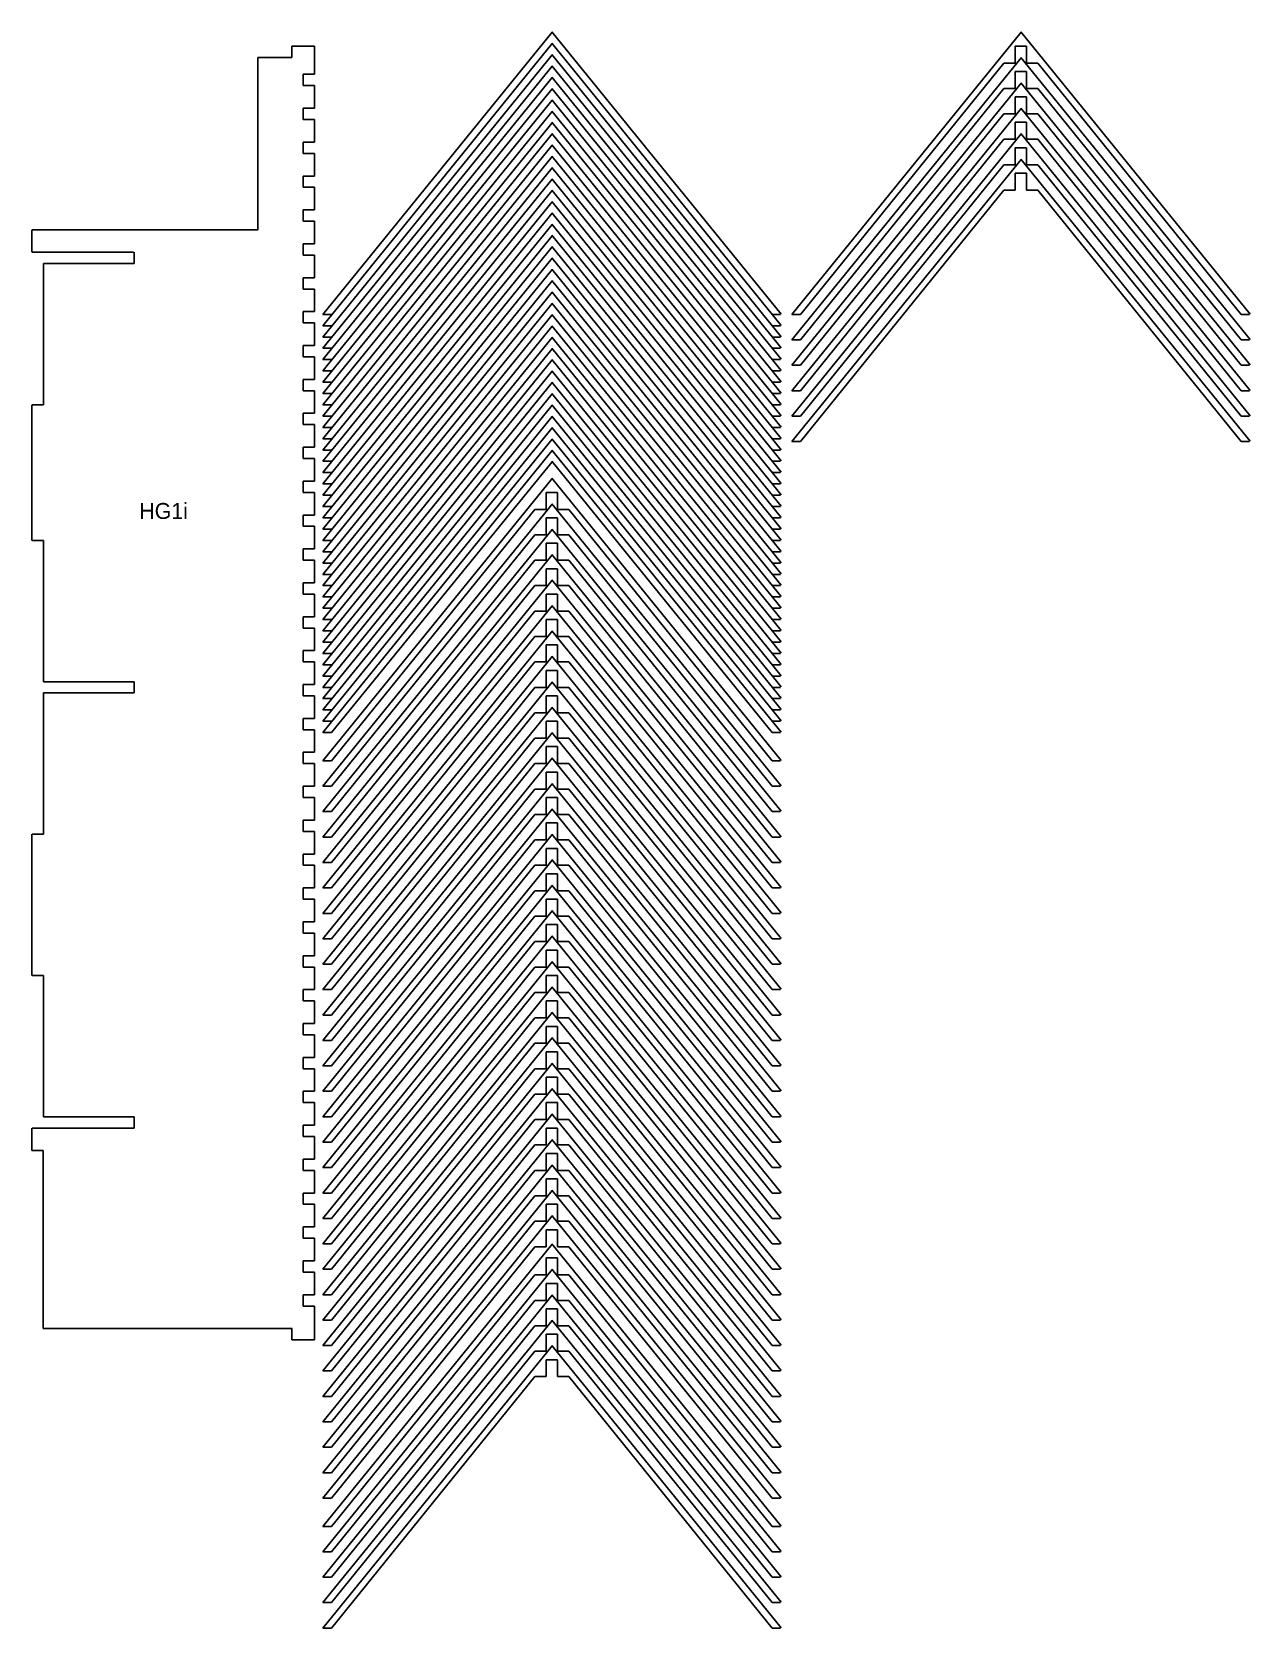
# Model space of a CAD drawing. Extents: x 4 to 220, y 14 to 296.
import ezdxf

# ---------------------------------------------------------------- set-up
doc = ezdxf.new("R2010")
doc.units = 0
doc.header["$MEASUREMENT"] = 0
doc.layers.add('OHNE_NAMEN', color=5, linetype='CONTINUOUS')

msp = doc.modelspace()

# ---------------------------------------------------------------- linework, layer by layer
at = {"layer": 'OHNE_NAMEN', "color": 5, "linetype": 'CONTINUOUS'}
for p, q in [((55.9999, 246.0001), (96.5754, 295.9389)), ((55.9999, 244.0002), (96.5754, 293.939)), ((96.4999, 295.9999), (137.0753, 246.0611)), ((96.4999, 294.0001), (137.0753, 244.0612)), ((139.0001, 246.0008), (179.5755, 295.9396)), ((179.5, 296.0007), (220.0755, 246.0618)), ((44.5001, 261.0002), (44.5001, 291.4999)), ((44.5001, 291.4999), (50.5001, 291.4999)), ((50.5001, 291.4999), (50.5001, 293.5002)), ((50.5001, 293.5002), (54.4999, 293.5002)), ((54.4999, 293.5002), (54.4999, 288.4999)), ((55.9999, 242.0002), (96.5754, 291.9391)), ((96.4999, 292.0002), (137.0753, 242.0613)), ((139.0001, 241.5007), (179.5755, 291.4396)), ((178.4999, 293.5002), (180.5001, 293.5002)), ((178.4999, 293.5002), (178.4999, 290.5002)), ((179.5, 291.501), (220.0755, 241.5618)), ((180.5001, 293.5002), (180.5001, 290.5002)), ((54.4999, 288.4999), (52.5, 288.4999)), ((52.5, 288.4999), (52.5, 286.5)), ((55.9999, 240), (96.5754, 289.9389)), ((96.4999, 290.0002), (137.0753, 240.0614)), ((140.5001, 246.0001), (176.5, 290.5002)), ((178.4999, 290.5002), (176.5, 290.5002)), ((178.4999, 289.0001), (180.5001, 289.0001)), ((178.4999, 289.0001), (178.4999, 286.0001)), ((180.5001, 290.5002), (182.5001, 290.5002)), ((180.5001, 289.0001), (180.5001, 286.0001)), ((182.5001, 290.5002), (218.5, 246.0001)), ((52.5, 286.5), (54.4999, 286.5)), ((54.4999, 286.5), (54.4999, 282.4998)), ((55.9999, 238.0001), (96.5754, 287.939)), ((55.9999, 236.0002), (96.5754, 285.9391)), ((96.4999, 288), (137.0753, 238.0611)), ((96.4999, 286.0001), (137.0753, 236.0613)), ((139.0001, 237.0007), (179.5755, 286.9399)), ((140.5001, 241.5), (176.5, 286.0001)), ((178.4999, 286.0001), (176.5, 286.0001)), ((179.5, 287.0009), (220.0755, 237.0621)), ((180.5001, 286.0001), (182.5001, 286.0001)), ((182.5001, 286.0001), (218.5, 241.5)), ((55.9999, 234.0003), (96.5754, 283.9392)), ((96.4999, 284.0002), (137.0753, 234.0614)), ((178.4999, 284.5001), (180.5001, 284.5001)), ((178.4999, 284.5001), (178.4999, 281.5001)), ((179.5, 282.5009), (220.0755, 232.562)), ((180.5001, 284.5001), (180.5001, 281.5001)), ((54.4999, 282.4998), (52.5, 282.4998)), ((52.5, 282.4998), (52.5, 280.4999)), ((52.5, 280.4999), (54.4999, 280.4999)), ((54.4999, 280.4999), (54.4999, 276.5002)), ((55.9999, 232.0001), (96.5754, 281.9389)), ((55.9999, 230.0002), (96.5754, 279.939)), ((96.4999, 282.0003), (137.0753, 232.0615)), ((96.4999, 280.0001), (137.0753, 230.0612)), ((139.0001, 232.5007), (179.5755, 282.4399)), ((140.5001, 237.0004), (176.5, 281.5001)), ((178.4999, 281.5001), (176.5, 281.5001)), ((178.5003, 280.0001), (180.5001, 280.0001)), ((178.5003, 280.0001), (178.5003, 277.0001)), ((180.5001, 281.5001), (182.5001, 281.5001)), ((180.5001, 280.0001), (180.5001, 277.0001)), ((182.5001, 281.5001), (218.5, 237.0004)), ((55.9999, 228.0003), (96.5754, 277.9392)), ((96.4999, 278.0002), (137.0753, 228.0613)), ((139.0001, 228.001), (179.5755, 277.9399)), ((140.5001, 232.5003), (176.5, 277.0001)), ((178.5003, 277.0001), (176.5, 277.0001)), ((179.5, 278.0009), (220.0755, 228.062)), ((180.5001, 277.0001), (182.5001, 277.0001)), ((182.5001, 277.0001), (218.5, 232.5003)), ((54.4999, 276.5002), (52.5, 276.5002)), ((52.5, 276.5002), (52.5, 274.4999)), ((52.5, 274.4999), (54.4999, 274.4999)), ((54.4999, 274.4999), (54.4999, 270.5001)), ((55.9999, 226.0004), (96.5754, 275.9392)), ((96.4999, 276.0003), (137.0753, 226.0614)), ((178.5003, 275.5004), (180.5001, 275.5004)), ((178.5003, 275.5004), (178.5003, 272.5004)), ((180.5001, 275.5004), (180.5001, 272.5004)), ((55.9999, 224.0001), (96.5754, 273.939)), ((55.9999, 222.0002), (96.5754, 271.9391)), ((96.4999, 274.0004), (137.0753, 224.0615)), ((96.4999, 272.0001), (137.0753, 222.0613)), ((139.0001, 223.5009), (179.5755, 273.4398)), ((140.5001, 228.0003), (176.5, 272.5004)), ((178.5003, 272.5004), (176.5, 272.5004)), ((179.5, 273.5008), (220.0755, 223.562)), ((180.5001, 272.5004), (182.5001, 272.5004)), ((182.5001, 272.5004), (218.5, 228.0003)), ((54.4999, 270.5001), (52.5, 270.5001)), ((52.5, 270.5001), (52.5, 268.5002)), ((52.5, 268.5002), (54.4999, 268.5002)), ((54.4999, 268.5002), (54.4999, 264.5001)), ((55.9999, 220.0003), (96.5754, 269.9392)), ((96.4999, 270.0002), (137.0753, 220.0614)), ((178.5003, 271.0004), (180.5001, 271.0004)), ((178.5003, 271.0004), (178.5003, 268.0003)), ((180.5001, 271.0004), (180.5001, 268.0003)), ((55.9999, 218.0004), (96.5754, 267.9393)), ((55.9999, 216.0002), (96.5754, 265.9391)), ((96.4999, 268.0003), (137.0753, 218.0615)), ((96.4999, 266.0005), (137.0753, 216.0616)), ((140.5001, 223.5002), (176.5, 268.0003)), ((178.5003, 268.0003), (176.5, 268.0003)), ((180.5001, 268.0003), (182.5001, 268.0003)), ((182.5001, 268.0003), (218.5, 223.5002)), ((54.4999, 264.5001), (52.5, 264.5001)), ((52.5, 264.5001), (52.5, 262.5002)), ((55.9999, 214.0003), (96.5754, 263.9392)), ((96.4999, 264.0002), (137.0753, 214.0613)), ((4.5, 261.0002), (4.5, 257)), ((4.567, 260.9998), (44.5671, 261.0002)), ((52.5, 262.5002), (54.4999, 262.5002)), ((54.4999, 262.5002), (54.4999, 258.5)), ((55.9999, 212.0004), (96.5754, 261.9393)), ((55.9999, 210.0005), (96.5754, 259.9394)), ((96.4999, 262.0003), (137.0753, 212.0614)), ((96.4999, 260.0004), (137.0753, 210.0615)), ((54.4999, 258.5), (52.5, 258.5)), ((52.5, 258.5), (52.5, 256.5001)), ((55.9999, 208.0002), (96.5754, 257.9391)), ((96.4999, 258.0005), (137.0753, 208.0616)), ((22.5, 257), (4.567, 256.9997)), ((6.5672, 254.9994), (22.5692, 254.9994)), ((6.5672, 229.9995), (6.5672, 254.9994)), ((22.5657, 256.9997), (22.5657, 254.9998)), ((52.5, 256.5001), (54.4999, 256.5001)), ((54.4999, 256.5001), (54.4999, 252.5)), ((55.9999, 206.0003), (96.5754, 255.9392)), ((96.4999, 256.0002), (137.0753, 206.0614)), ((54.4999, 252.5), (52.5, 252.5)), ((52.5, 252.5), (52.5, 250.5001)), ((55.9999, 204.0004), (96.5754, 253.9393)), ((55.9999, 202.0005), (96.5754, 251.9394)), ((96.4999, 254.0004), (137.0753, 204.0615)), ((96.4999, 252.0004), (137.0753, 202.0616)), ((52.5, 250.5001), (54.4999, 250.5001)), ((54.4999, 250.5001), (54.4999, 246.5003)), ((55.9999, 200.0003), (96.5754, 249.9392)), ((96.4999, 250.0006), (137.0753, 200.0617)), ((54.4999, 246.5003), (52.5, 246.5003)), ((52.5, 246.5003), (52.5, 244.5)), ((55.9999, 198.0004), (96.5754, 247.9393)), ((55.9999, 246.0001), (57.5, 246.0001)), ((55.9999, 196.0005), (96.5754, 245.9394)), ((96.4999, 248.0003), (137.0753, 198.0614)), ((96.4999, 246.0004), (137.0753, 196.0616)), ((135.4998, 246.0001), (136.9998, 246.0001)), ((139.0001, 246.0008), (140.5001, 246.0008)), ((218.5, 246.0008), (220, 246.0008)), ((52.5, 244.5), (54.4999, 244.5)), ((54.4999, 244.5), (54.4999, 240.5002)), ((55.9999, 244.0002), (57.5, 244.0002)), ((55.9999, 194.0006), (96.5754, 243.9395)), ((96.4999, 244.0005), (137.0753, 194.0616)), ((135.4998, 244.0002), (136.9998, 244.0002)), ((54.4999, 240.5002), (52.5, 240.5002)), ((52.5, 240.5002), (52.5, 238.5)), ((55.9999, 242.0002), (57.5, 242.0002)), ((55.9999, 192.0004), (96.5754, 241.9392)), ((96.4999, 242.0006), (137.0753, 192.0617)), ((135.4998, 242.0002), (136.9998, 242.0002)), ((139.0001, 241.5007), (140.5001, 241.5007)), ((218.5, 241.5007), (220, 241.5007)), ((52.5, 238.5), (54.4999, 238.5)), ((54.4999, 238.5), (54.4999, 234.5002)), ((55.9999, 240), (57.5, 240)), ((55.9999, 190.0005), (96.5754, 239.9393)), ((55.9999, 238.0001), (57.5, 238.0001)), ((55.9999, 188.0006), (96.5754, 237.9394)), ((96.4999, 240.0004), (137.0753, 190.0615)), ((96.4999, 238.0005), (137.0753, 188.0616)), ((135.4998, 240), (136.9998, 240)), ((135.4998, 238.0001), (136.9998, 238.0001)), ((54.4999, 234.5002), (52.5, 234.5002)), ((52.5, 234.5002), (52.5, 232.5003)), ((55.9999, 236.0002), (57.5, 236.0002)), ((55.9999, 186.0007), (96.5754, 235.9395)), ((96.4999, 236.0006), (137.0753, 186.0617)), ((135.4998, 236.0002), (136.9998, 236.0002)), ((139.0001, 237.0007), (140.5001, 237.0007)), ((218.5, 237.0007), (220, 237.0007)), ((52.5, 232.5003), (54.4999, 232.5003)), ((54.4999, 232.5003), (54.4999, 228.5002)), ((55.9999, 234.0003), (57.5, 234.0003)), ((55.9999, 184.0004), (96.5754, 233.9393)), ((55.9999, 232.0001), (57.5, 232.0001)), ((55.9999, 182.0005), (96.5754, 231.9394)), ((96.4999, 234.0007), (137.0753, 184.0618)), ((96.4999, 232.0004), (137.0753, 182.0616)), ((135.4998, 234.0003), (136.9998, 234.0003)), ((135.4998, 232.0001), (136.9998, 232.0001)), ((139.0001, 232.5007), (140.5001, 232.5007)), ((218.5, 232.5007), (220, 232.5007)), ((4.5, 230.0002), (4.5, 206)), ((6.5672, 229.9998), (4.567, 229.9998)), ((55.9999, 230.0002), (57.5, 230.0002)), ((55.9999, 180.0006), (96.5754, 229.9395)), ((96.4999, 230.0005), (137.0753, 180.0617)), ((135.4998, 230.0002), (136.9998, 230.0002)), ((54.4999, 228.5002), (52.5, 228.5002)), ((52.5, 228.5002), (52.5, 226.5003)), ((52.5, 226.5003), (54.4999, 226.5003)), ((54.4999, 226.5003), (54.4999, 222.5001)), ((55.9999, 228.0003), (57.5, 228.0003)), ((55.9999, 178.0007), (96.5754, 227.9396)), ((55.9999, 226.0004), (57.5, 226.0004)), ((96.4999, 228.0006), (137.0753, 178.0618)), ((96.4999, 226.0007), (137.0753, 176.0619)), ((135.4998, 228.0003), (136.9998, 228.0003)), ((135.4998, 226.0004), (136.9998, 226.0004)), ((139.0001, 228.001), (140.5001, 228.001)), ((218.5, 228.001), (220, 228.001)), ((55.9999, 176.0005), (96.5754, 225.9393)), ((55.9999, 224.0001), (57.5, 224.0001)), ((55.9999, 174.0006), (96.5754, 223.9395)), ((96.4999, 224.0005), (137.0753, 174.0616)), ((135.4998, 224.0001), (136.9998, 224.0001)), ((139.0001, 223.5009), (140.5001, 223.5009)), ((218.5, 223.5009), (220, 223.5009)), ((54.4999, 222.5001), (52.5, 222.5001)), ((52.5, 222.5001), (52.5, 220.5002)), ((52.5, 220.5002), (54.4999, 220.5002)), ((54.4999, 220.5002), (54.4999, 216.5001)), ((55.9999, 222.0002), (57.5, 222.0002)), ((55.9999, 172.0007), (96.5754, 221.9395)), ((96.4999, 222.0006), (137.0753, 172.0617)), ((135.4998, 222.0002), (136.9998, 222.0002)), ((55.9999, 220.0003), (57.5, 220.0003)), ((55.9999, 218.0004), (57.5, 218.0004)), ((57.5, 172), (96.5754, 219.9397)), ((96.4999, 220.0007), (135.4998, 172)), ((135.4998, 220.0003), (136.9998, 220.0003)), ((135.4998, 218.0004), (136.9998, 218.0004)), ((54.4999, 216.5004), (52.5, 216.5004)), ((52.5, 216.5004), (52.5, 214.5002)), ((55.9999, 167.0008), (96.5754, 216.9396)), ((55.9999, 216.0002), (57.5, 216.0002)), ((96.4999, 217.0007), (137.0753, 167.0618)), ((135.4998, 216.0002), (136.9998, 216.0002)), ((52.5, 214.5002), (54.4999, 214.5002)), ((54.4999, 214.5002), (54.4999, 210.5004)), ((55.9999, 214.0003), (57.5, 214.0003)), ((55.9999, 162.5007), (96.5754, 212.4396)), ((55.9999, 212.0004), (57.5, 212.0004)), ((95.5001, 214.4998), (97.5, 214.4998)), ((95.5001, 214.4998), (95.5001, 211.4998)), ((96.4999, 212.5006), (137.0753, 162.5618)), ((97.5, 214.4998), (97.5, 211.4998)), ((135.4998, 214.0003), (136.9998, 214.0003)), ((135.4998, 212.0004), (136.9998, 212.0004)), ((54.4999, 210.5004), (52.5, 210.5004)), ((52.5, 210.5004), (52.5, 208.5001)), ((55.9999, 210.0005), (57.5, 210.0005)), ((57.5, 167.0001), (93.4999, 211.4998)), ((95.5001, 211.4998), (93.4999, 211.4998)), ((95.5001, 210.0001), (97.5, 210.0001)), ((95.5001, 210.0001), (95.5001, 207.0001)), ((97.5, 211.4998), (99.4999, 211.4998)), ((97.5, 210.0001), (97.5, 207.0001)), ((99.4999, 211.4998), (135.4998, 167.0001)), ((135.4998, 210.0005), (136.9998, 210.0005)), ((52.5, 208.5001), (54.4999, 208.5001)), ((54.4999, 208.5001), (54.4999, 204.5003)), ((55.9999, 208.0002), (57.5, 208.0002)), ((55.9999, 158.0007), (96.5754, 207.9396)), ((57.5, 162.5), (93.4999, 207.0001)), ((95.5001, 207.0001), (93.4999, 207.0001)), ((96.4999, 208.0006), (137.0753, 158.0617)), ((97.5, 207.0001), (99.4999, 207.0001)), ((99.4999, 207.0001), (135.4998, 162.5)), ((135.4998, 208.0002), (136.9998, 208.0002)), ((6.5672, 205.9996), (4.567, 205.9996)), ((6.5672, 180.9997), (6.5672, 205.9996)), ((54.4999, 204.5003), (52.5, 204.5003)), ((52.5, 204.5003), (52.5, 202.5004)), ((55.9999, 206.0003), (57.5, 206.0003)), ((55.9999, 204.0004), (57.5, 204.0004)), ((55.9999, 153.5007), (96.5754, 203.4395)), ((95.5001, 205.5001), (97.5, 205.5001)), ((95.5001, 205.5001), (95.5001, 202.5001)), ((96.4999, 203.5006), (137.0753, 153.5617)), ((97.5, 205.5001), (97.5, 202.5001)), ((135.4998, 206.0003), (136.9998, 206.0003)), ((135.4998, 204.0004), (136.9998, 204.0004)), ((52.5, 202.5004), (54.4999, 202.5004)), ((54.4999, 202.5004), (54.4999, 198.5003)), ((55.9999, 202.0005), (57.5, 202.0005)), ((57.5, 158), (93.4999, 202.5001)), ((95.5001, 202.5001), (93.4999, 202.5001)), ((95.5001, 201.0001), (97.5, 201.0001)), ((95.5001, 201.0001), (95.5001, 198.0001)), ((97.5, 202.5001), (99.4999, 202.5001)), ((97.5, 201.0001), (97.5, 198.0001)), ((99.4999, 202.5001), (135.4998, 158)), ((135.4998, 202.0005), (136.9998, 202.0005)), ((54.4999, 198.5003), (52.5, 198.5003)), ((52.5, 198.5003), (52.5, 196.5004)), ((55.9999, 200.0003), (57.5, 200.0003)), ((55.9999, 149.0006), (96.5754, 198.9395)), ((55.9999, 198.0004), (57.5, 198.0004)), ((57.5, 153.5), (93.4999, 198.0001)), ((95.5001, 198.0001), (93.4999, 198.0001)), ((96.4999, 199.0005), (137.0753, 149.0617)), ((97.5, 198.0001), (99.4999, 198.0001)), ((99.4999, 198.0001), (135.4998, 153.5)), ((135.4998, 200.0003), (136.9998, 200.0003)), ((135.4998, 198.0004), (136.9998, 198.0004)), ((52.5, 196.5004), (54.4999, 196.5004)), ((54.4999, 196.5004), (54.4999, 192.5002)), ((55.9999, 196.0005), (57.5, 196.0005)), ((95.5001, 196.5), (97.5, 196.5)), ((95.5001, 196.5), (95.5001, 193.5)), ((97.5, 196.5), (97.5, 193.5)), ((135.4998, 196.0005), (136.9998, 196.0005)), ((54.4999, 192.5002), (52.5, 192.5002)), ((52.5, 192.5002), (52.5, 190.5003)), ((55.9999, 144.5006), (96.5754, 194.4395)), ((55.9999, 194.0006), (57.5, 194.0006)), ((57.5, 148.9999), (93.4999, 193.5)), ((95.5001, 193.5), (93.4999, 193.5)), ((96.4999, 194.5005), (137.0753, 144.5616)), ((97.5, 193.5), (99.4999, 193.5)), ((99.4999, 193.5), (135.4998, 148.9999)), ((135.4998, 194.0006), (136.9998, 194.0006)), ((52.5, 190.5003), (54.4999, 190.5003)), ((54.4999, 190.5003), (54.4999, 186.5002)), ((55.9999, 192.0004), (57.5, 192.0004)), ((55.9999, 190.0005), (57.5, 190.0005)), ((55.9999, 140.0006), (96.5754, 189.9394)), ((95.5001, 192), (97.5, 192)), ((95.5001, 192), (95.5001, 189)), ((96.4999, 190.0008), (137.0753, 140.0616)), ((97.5, 192), (97.5, 189)), ((135.4998, 192.0004), (136.9998, 192.0004)), ((135.4998, 190.0005), (136.9998, 190.0005)), ((54.4999, 186.5002), (52.5, 186.5002)), ((52.5, 186.5002), (52.5, 184.5003)), ((55.9999, 188.0006), (57.5, 188.0006)), ((57.5, 144.4999), (93.4999, 189)), ((95.5001, 189), (93.4999, 189)), ((95.5001, 187.5), (97.5, 187.5)), ((95.5001, 187.5), (95.5001, 184.5)), ((97.5, 189), (99.4999, 189)), ((97.5, 187.5), (97.5, 184.5)), ((99.4999, 189), (135.4998, 144.4999)), ((135.4998, 188.0006), (136.9998, 188.0006)), ((52.5, 184.5003), (54.4999, 184.5003)), ((54.4999, 184.5003), (54.4999, 180.5005)), ((55.9999, 186.0007), (57.5, 186.0007)), ((55.9999, 135.5005), (96.5754, 185.4398)), ((55.9999, 184.0004), (57.5, 184.0004)), ((57.5, 139.9999), (93.4999, 184.5)), ((95.5001, 184.5), (93.4999, 184.5)), ((96.4999, 185.5008), (137.0753, 135.5619)), ((97.5, 184.5), (99.4999, 184.5)), ((99.4999, 184.5), (135.4998, 139.9999)), ((135.4998, 186.0007), (136.9998, 186.0007)), ((135.4998, 184.0004), (136.9998, 184.0004)), ((22.5692, 180.9997), (6.5672, 180.9997)), ((22.5657, 180.9997), (22.5657, 178.9998)), ((55.9999, 182.0005), (57.5, 182.0005)), ((55.9999, 131.0005), (96.5754, 180.9397)), ((95.5001, 182.9999), (97.5, 182.9999)), ((95.5001, 182.9999), (95.5001, 179.9999)), ((96.4999, 181.0007), (137.0753, 131.0619)), ((97.5, 182.9999), (97.5, 179.9999)), ((135.4998, 182.0005), (136.9998, 182.0005)), ((6.5672, 178.9998), (6.5672, 153.9999)), ((6.5672, 178.9994), (22.5692, 178.9994)), ((54.4999, 180.5005), (52.5, 180.5005)), ((52.5, 180.5005), (52.5, 178.5003)), ((52.5, 178.5003), (54.4999, 178.5003)), ((54.4999, 178.5003), (54.4999, 174.5005)), ((55.9999, 180.0006), (57.5, 180.0006)), ((55.9999, 178.0007), (57.5, 178.0007)), ((57.5, 135.5002), (93.4999, 179.9999)), ((95.5001, 179.9999), (93.4999, 179.9999)), ((95.5001, 178.4999), (97.5, 178.4999)), ((95.5001, 178.4999), (95.5001, 175.4999)), ((97.5, 179.9999), (99.4999, 179.9999)), ((97.5, 178.4999), (97.5, 175.4999)), ((99.4999, 179.9999), (135.4998, 135.5002)), ((135.4998, 180.0006), (136.9998, 180.0006)), ((135.4998, 178.0007), (136.9998, 178.0007)), ((55.9999, 126.5008), (96.5754, 176.4397)), ((55.9999, 176.0005), (57.5, 176.0005)), ((57.5, 131.0001), (93.4999, 175.4999)), ((95.5001, 175.4999), (93.4999, 175.4999)), ((96.4999, 176.5007), (137.0753, 126.5618)), ((97.5, 175.4999), (99.4999, 175.4999)), ((99.4999, 175.4999), (135.4998, 131.0001)), ((135.4998, 176.0005), (136.9998, 176.0005)), ((54.4999, 174.5005), (52.5, 174.5005)), ((52.5, 174.5005), (52.5, 172.5006)), ((52.5, 172.5006), (54.4999, 172.5006)), ((54.4999, 172.5006), (54.4999, 168.5004)), ((55.9999, 174.0006), (57.5, 174.0006)), ((95.5001, 173.9999), (97.5, 173.9999)), ((95.5001, 173.9999), (95.5001, 170.9999)), ((97.5, 173.9999), (97.5, 170.9999)), ((135.4998, 174.0006), (136.9998, 174.0006)), ((55.9999, 172.0007), (57.5, 172.0007)), ((55.9999, 122.0008), (96.5754, 171.9397)), ((57.5, 126.5001), (93.4999, 170.9999)), ((95.5001, 170.9999), (93.4999, 170.9999)), ((96.4999, 172.0007), (137.0753, 122.0618)), ((97.5, 170.9999), (99.4999, 170.9999)), ((99.4999, 170.9999), (135.4998, 126.5001)), ((135.4998, 172.0007), (136.9998, 172.0007)), ((54.4999, 168.5004), (52.5, 168.5004)), ((52.5, 168.5004), (52.5, 166.5005)), ((55.9999, 117.5007), (96.5754, 167.4396)), ((55.9999, 167.0008), (57.5, 167.0008)), ((95.5001, 169.5002), (97.5, 169.5002)), ((95.5001, 169.5002), (95.5001, 166.5002)), ((96.4999, 167.5007), (137.0753, 117.5618)), ((97.5, 169.5002), (97.5, 166.5002)), ((135.5002, 167.0008), (136.9998, 167.0008)), ((52.5, 166.5005), (54.4999, 166.5005)), ((54.4999, 166.5005), (54.4999, 162.5004)), ((57.5, 122.0001), (93.4999, 166.5002)), ((95.5001, 166.5002), (93.4999, 166.5002)), ((95.5001, 165.0002), (97.5, 165.0002)), ((95.5001, 165.0002), (95.5001, 162.0001)), ((97.5, 166.5002), (99.4999, 166.5002)), ((97.5, 165.0002), (97.5, 162.0001)), ((99.4999, 166.5002), (135.4998, 122.0001)), ((54.4999, 162.5004), (52.5, 162.5004)), ((52.5, 162.5004), (52.5, 160.5005)), ((55.9999, 113.0007), (96.5754, 162.9396)), ((55.9999, 162.5007), (57.5, 162.5007)), ((57.5, 117.5001), (93.4999, 162.0001)), ((95.5001, 162.0001), (93.4999, 162.0001)), ((96.4999, 163.0006), (137.0753, 113.0617)), ((97.5, 162.0001), (99.4999, 162.0001)), ((99.4999, 162.0001), (135.4998, 117.5001)), ((135.5002, 162.5007), (136.9998, 162.5007)), ((52.5, 160.5005), (54.4999, 160.5005)), ((54.4999, 160.5005), (54.4999, 156.5003)), ((55.9999, 108.5007), (96.5754, 158.4395)), ((95.5001, 160.5001), (97.5, 160.5001)), ((95.5001, 160.5001), (95.5001, 157.5001)), ((96.4999, 158.5006), (137.0753, 108.5617)), ((97.5, 160.5001), (97.5, 157.5001)), ((54.4999, 156.5003), (52.5, 156.5003)), ((52.5, 156.5003), (52.5, 154.5004)), ((55.9999, 158.0007), (57.5, 158.0007)), ((57.5, 113), (93.4999, 157.5001)), ((95.5001, 157.5001), (93.4999, 157.5001)), ((95.5001, 156.0001), (97.5, 156.0001)), ((95.5001, 156.0001), (95.5001, 153.0001)), ((97.5, 157.5001), (99.4999, 157.5001)), ((97.5, 156.0001), (97.5, 153.0001)), ((99.4999, 157.5001), (135.4998, 113)), ((135.5002, 158.0007), (136.9998, 158.0007)), ((4.5, 153.9999), (4.5, 128.9999)), ((6.5672, 153.9999), (4.567, 153.9999)), ((52.5, 154.5004), (54.4999, 154.5004)), ((54.4999, 154.5004), (54.4999, 150.5006)), ((55.9999, 104.0007), (96.5754, 153.9395)), ((55.9999, 153.5007), (57.5, 153.5007)), ((57.5, 108.5), (93.4999, 153.0001)), ((95.5001, 153.0001), (93.4999, 153.0001)), ((96.4999, 154.0005), (137.0753, 104.0617)), ((97.5, 153.0001), (99.4999, 153.0001)), ((99.4999, 153.0001), (135.4998, 108.5)), ((135.5002, 153.5007), (136.9998, 153.5007)), ((54.4999, 150.5006), (52.5, 150.5006)), ((52.5, 150.5006), (52.5, 148.5004)), ((95.5001, 151.5001), (97.5, 151.5001)), ((95.5001, 151.5001), (95.5001, 148.5)), ((97.5, 151.5001), (97.5, 148.5)), ((52.5, 148.5004), (54.4999, 148.5004)), ((54.4999, 148.5004), (54.4999, 144.5006)), ((55.9999, 99.5006), (96.5754, 149.4395)), ((55.9999, 149.0006), (57.5, 149.0006)), ((57.5, 103.9999), (93.4999, 148.5)), ((95.5001, 148.5), (93.4999, 148.5)), ((95.5001, 147), (97.5, 147)), ((95.5001, 147), (95.5001, 144)), ((96.4999, 149.5009), (137.0753, 99.5616)), ((97.5, 148.5), (99.4999, 148.5)), ((97.5, 147), (97.5, 144)), ((99.4999, 148.5), (135.4998, 103.9999)), ((135.5002, 149.0006), (136.9998, 149.0006)), ((54.4999, 144.5006), (52.5, 144.5006)), ((52.5, 144.5006), (52.5, 142.5003)), ((55.9999, 95.0006), (96.5754, 144.9395)), ((55.9999, 144.5006), (57.5, 144.5006)), ((96.4999, 145.0008), (137.0753, 95.062)), ((135.5002, 144.5006), (136.9998, 144.5006)), ((52.5, 142.5003), (54.4999, 142.5003)), ((54.4999, 142.5003), (54.4999, 138.5006)), ((57.5, 99.4999), (93.4999, 144)), ((95.5001, 144), (93.4999, 144)), ((95.5001, 142.5), (97.5, 142.5)), ((95.5001, 142.5), (95.5001, 139.5)), ((97.5, 144), (99.4999, 144)), ((97.5, 142.5), (97.5, 139.5)), ((99.4999, 144), (135.4998, 99.4999)), ((54.4999, 138.5006), (52.5, 138.5006)), ((52.5, 138.5006), (52.5, 136.5007)), ((55.9999, 90.5005), (96.5754, 140.4398)), ((55.9999, 140.0006), (57.5, 140.0006)), ((57.5, 95.0002), (93.4999, 139.5)), ((95.5001, 139.5), (93.4999, 139.5)), ((96.4999, 140.5008), (137.0753, 90.5619)), ((97.5, 139.5), (99.4999, 139.5)), ((99.4999, 139.5), (135.4998, 95.0002)), ((135.5002, 140.0006), (136.9998, 140.0006)), ((52.5, 136.5007), (54.4999, 136.5007)), ((54.4999, 136.5007), (54.4999, 132.5005)), ((55.9999, 86.0009), (96.5754, 135.9397)), ((95.5001, 138), (97.5, 138)), ((95.5001, 138), (95.5001, 134.9999)), ((96.4999, 136.0008), (137.0753, 86.0619)), ((97.5, 138), (97.5, 134.9999)), ((55.9999, 135.5005), (57.5, 135.5005)), ((57.5, 90.5002), (93.4999, 134.9999)), ((95.5001, 134.9999), (93.4999, 134.9999)), ((95.5001, 133.4999), (97.5, 133.4999)), ((95.5001, 133.4999), (95.5001, 130.4999)), ((97.5, 134.9999), (99.4999, 134.9999)), ((97.5, 133.4999), (97.5, 130.4999)), ((99.4999, 134.9999), (135.4998, 90.5002)), ((135.5002, 135.5005), (136.9998, 135.5005)), ((54.4999, 132.5005), (52.5, 132.5005)), ((52.5, 132.5005), (52.5, 130.5006)), ((52.5, 130.5006), (54.4999, 130.5006)), ((54.4999, 130.5006), (54.4999, 126.5005)), ((55.9999, 81.5008), (96.5754, 131.4397)), ((55.9999, 131.0005), (57.5, 131.0005)), ((57.5, 86.0002), (93.4999, 130.4999)), ((95.5001, 130.4999), (93.4999, 130.4999)), ((96.4999, 131.5007), (137.0753, 81.5619)), ((97.5, 130.4999), (99.4999, 130.4999)), ((99.4999, 130.4999), (135.4998, 86.0002)), ((135.5002, 131.0005), (136.9998, 131.0005)), ((6.5672, 128.9999), (4.567, 128.9999)), ((6.5672, 103.9996), (6.5672, 128.9999)), ((95.5001, 129.0003), (97.5, 129.0003)), ((95.5001, 129.0003), (95.5001, 126.0002)), ((97.5, 129.0003), (97.5, 126.0002)), ((54.4999, 126.5005), (52.5, 126.5005)), ((52.5, 126.5005), (52.5, 124.5006)), ((52.5, 124.5006), (54.4999, 124.5006)), ((54.4999, 124.5006), (54.4999, 120.5004)), ((55.9999, 77.0008), (96.5754, 126.9397)), ((55.9999, 126.5008), (57.5, 126.5008)), ((57.5, 81.5001), (93.4999, 126.0002)), ((95.5001, 126.0002), (93.4999, 126.0002)), ((95.5001, 124.5002), (97.5, 124.5002)), ((95.5001, 124.5002), (95.5001, 121.5002)), ((96.4999, 127.0007), (137.0753, 77.0618)), ((97.5, 126.0002), (99.4999, 126.0002)), ((97.5, 124.5002), (97.5, 121.5002)), ((99.4999, 126.0002), (135.4998, 81.5001)), ((135.5002, 126.5008), (136.9998, 126.5008)), ((55.9999, 72.5008), (96.5754, 122.4396)), ((55.9999, 122.0008), (57.5, 122.0008)), ((57.5, 77.0001), (93.4999, 121.5002)), ((95.5001, 121.5002), (93.4999, 121.5002)), ((96.4999, 122.5007), (137.0753, 72.5618)), ((97.5, 121.5002), (99.4999, 121.5002)), ((99.4999, 121.5002), (135.4998, 77.0001)), ((135.5002, 122.0008), (136.9998, 122.0008)), ((54.4999, 120.5008), (52.5, 120.5008)), ((52.5, 120.5008), (52.5, 118.5005)), ((95.5001, 120.0002), (97.5, 120.0002)), ((95.5001, 120.0002), (95.5001, 117.0002)), ((97.5, 120.0002), (97.5, 117.0002)), ((52.5, 118.5005), (54.4999, 118.5005)), ((54.4999, 118.5005), (54.4999, 114.5007)), ((55.9999, 68.0007), (96.5754, 117.9396)), ((55.9999, 117.5007), (57.5, 117.5007)), ((57.5, 72.5001), (93.4999, 117.0002)), ((95.5001, 117.0002), (93.4999, 117.0002)), ((96.4999, 118.0006), (137.0753, 68.0618)), ((97.5, 117.0002), (99.4999, 117.0002)), ((99.4999, 117.0002), (135.4998, 72.5001)), ((135.5002, 117.5007), (136.9998, 117.5007)), ((54.4999, 114.5007), (52.5, 114.5007)), ((52.5, 114.5007), (52.5, 112.5005)), ((55.9999, 63.5007), (96.5754, 113.4396)), ((55.9999, 113.0007), (57.5, 113.0007)), ((95.5001, 115.5001), (97.5, 115.5001)), ((95.5001, 115.5001), (95.5001, 112.5001)), ((96.4999, 113.5006), (137.0753, 63.5617)), ((97.5, 115.5001), (97.5, 112.5001)), ((135.5002, 113.0007), (136.9998, 113.0007)), ((52.5, 112.5005), (54.4999, 112.5005)), ((54.4999, 112.5005), (54.4999, 108.5007)), ((57.5, 68), (93.4999, 112.5001)), ((95.5001, 112.5001), (93.4999, 112.5001)), ((95.5001, 111.0001), (97.5, 111.0001)), ((95.5001, 111.0001), (95.5001, 108.0001)), ((97.5, 112.5001), (99.4999, 112.5001)), ((97.5, 111.0001), (97.5, 108.0001)), ((99.4999, 112.5001), (135.4998, 68)), ((54.4999, 108.5007), (52.5, 108.5007)), ((52.5, 108.5007), (52.5, 106.5008)), ((55.9999, 59.0007), (96.5754, 108.9395)), ((55.9999, 108.5007), (57.5, 108.5007)), ((57.5, 63.5), (93.4999, 108.0001)), ((95.5001, 108.0001), (93.4999, 108.0001)), ((96.4999, 109.0009), (137.0753, 59.0617)), ((97.5, 108.0001), (99.4999, 108.0001)), ((99.4999, 108.0001), (135.4998, 63.5)), ((135.5002, 108.5007), (136.9998, 108.5007)), ((52.5, 106.5008), (54.4999, 106.5008)), ((54.4999, 106.5008), (54.4999, 102.5006)), ((95.5001, 106.5001), (97.5, 106.5001)), ((95.5001, 106.5001), (95.5001, 103.5001)), ((97.5, 106.5001), (97.5, 103.5001)), ((4.5, 102), (4.5, 97.9999)), ((4.567, 101.9997), (22.5692, 101.9993)), ((22.5692, 103.9996), (6.5672, 103.9996)), ((22.5657, 103.9996), (22.5657, 101.9997)), ((54.4999, 102.5006), (52.5, 102.5006)), ((52.5, 102.5006), (52.5, 100.5007)), ((55.9999, 54.5006), (96.5754, 104.4395)), ((55.9999, 104.0007), (57.5, 104.0007)), ((57.5, 59), (93.4999, 103.5001)), ((95.5001, 103.5001), (93.4999, 103.5001)), ((95.5001, 102), (97.5, 102)), ((95.5001, 102), (95.5001, 99)), ((96.4999, 104.5009), (137.0753, 54.562)), ((97.5, 103.5001), (99.4999, 103.5001)), ((97.5, 102), (97.5, 99)), ((99.4999, 103.5001), (135.4998, 59)), ((135.5002, 104.0007), (136.9998, 104.0007)), ((52.5, 100.5007), (54.4999, 100.5007)), ((54.4999, 100.5007), (54.4999, 96.5006)), ((55.9999, 50.0006), (96.5754, 99.9398)), ((55.9999, 99.5006), (57.5, 99.5006)), ((57.5, 54.5003), (93.4999, 99)), ((95.5001, 99), (93.4999, 99)), ((96.4999, 100.0009), (137.0753, 50.062)), ((97.5, 99), (99.4999, 99)), ((99.4999, 99), (135.4998, 54.5003)), ((135.5002, 99.5006), (136.9998, 99.5006)), ((4.5, 97.9999), (6.5, 97.9999)), ((6.5, 97.9999), (6.5, 66.5)), ((54.4999, 96.5006), (52.5, 96.5006)), ((52.5, 96.5006), (52.5, 94.5007)), ((95.5001, 97.5), (97.5, 97.5)), ((95.5001, 97.5), (95.5001, 94.5)), ((97.5, 97.5), (97.5, 94.5)), ((52.5, 94.5007), (54.4999, 94.5007)), ((54.4999, 94.5007), (54.4999, 90.5005)), ((55.9999, 45.5009), (96.5754, 95.4398)), ((55.9999, 95.0006), (57.5, 95.0006)), ((57.5, 50.0003), (93.4999, 94.5)), ((95.5001, 94.5), (93.4999, 94.5)), ((96.4999, 95.5008), (137.0753, 45.562)), ((97.5, 94.5), (99.4999, 94.5)), ((99.4999, 94.5), (135.4998, 50.0003)), ((135.5002, 95.0006), (136.9998, 95.0006)), ((54.4999, 90.5005), (52.5, 90.5005)), ((52.5, 90.5005), (52.5, 88.5007)), ((55.9999, 41.0009), (96.5754, 90.9398)), ((55.9999, 90.5005), (57.5, 90.5005)), ((95.5001, 93), (97.5, 93)), ((95.5001, 93), (95.5001, 90)), ((96.4999, 91.0008), (137.0753, 41.0619)), ((97.5, 93), (97.5, 90)), ((135.5002, 90.5005), (136.9998, 90.5005)), ((52.5, 88.5007), (54.4999, 88.5007)), ((54.4999, 88.5007), (54.4999, 84.5009)), ((57.5, 45.5002), (93.4999, 90)), ((95.5001, 90), (93.4999, 90)), ((95.5001, 88.5003), (97.5, 88.5003)), ((95.5001, 88.5003), (95.5001, 85.5003)), ((97.5, 90), (99.4999, 90)), ((97.5, 88.5003), (97.5, 85.5003)), ((99.4999, 90), (135.4998, 45.5002)), ((55.9999, 36.5009), (96.5754, 86.4397)), ((55.9999, 86.0009), (57.5, 86.0009)), ((57.5, 41.0002), (93.4999, 85.5003)), ((95.5001, 85.5003), (93.4999, 85.5003)), ((96.4999, 86.5008), (137.0753, 36.5619)), ((97.5, 85.5003), (99.4999, 85.5003)), ((99.4999, 85.5003), (135.4998, 41.0002)), ((135.5002, 86.0005), (136.9998, 86.0005)), ((54.4999, 84.5009), (52.5, 84.5009)), ((52.5, 84.5009), (52.5, 82.5006)), ((52.5, 82.5006), (54.4999, 82.5006)), ((54.4999, 82.5006), (54.4999, 78.5008)), ((95.5001, 84.0003), (97.5, 84.0003)), ((95.5001, 84.0003), (95.5001, 81.0002)), ((97.5, 84.0003), (97.5, 81.0002)), ((55.9999, 81.5008), (57.5, 81.5008)), ((55.9999, 31.5008), (96.5754, 81.4398)), ((57.5, 36.5002), (93.4999, 81.0002)), ((95.5001, 81.0002), (93.4999, 81.0002)), ((96.4999, 81.5008), (137.0753, 31.5619)), ((97.5, 81.0002), (99.4999, 81.0002)), ((99.4999, 81.0002), (135.4998, 36.5002)), ((135.4998, 81.5008), (136.9998, 81.5008)), ((54.4999, 78.5008), (52.5, 78.5008)), ((52.5, 78.5008), (52.5, 76.5009)), ((52.5, 76.5009), (54.4999, 76.5009)), ((54.4999, 76.5009), (54.4999, 72.5008)), ((55.9999, 77.0008), (57.5, 77.0008)), ((55.9999, 27.0008), (96.5754, 76.9398)), ((95.5001, 79), (97.5, 79)), ((95.5001, 79), (95.5001, 76.0003)), ((96.4999, 77.0008), (137.0753, 27.0619)), ((97.5, 79), (97.5, 76.0003)), ((135.5002, 77.0008), (136.9998, 77.0008)), ((57.5, 31.5002), (93.4999, 76.0003)), ((95.5001, 76.0003), (93.4999, 76.0003)), ((95.5001, 74.5003), (97.5, 74.5003)), ((95.5001, 74.5003), (95.5001, 71.5003)), ((97.5, 76.0003), (99.4999, 76.0003)), ((97.5, 74.5003), (97.5, 71.5003)), ((99.4999, 76.0003), (135.5002, 31.5002)), ((54.4999, 72.5008), (52.5, 72.5008)), ((52.5, 72.5008), (52.5, 70.5009)), ((55.9999, 72.5008), (57.5, 72.5008)), ((55.9999, 22.5008), (96.5754, 72.4397)), ((57.5, 27.0002), (93.4999, 71.5003)), ((95.5001, 71.5003), (93.4999, 71.5003)), ((96.4999, 72.5008), (137.0753, 22.5619)), ((97.5, 71.5003), (99.4999, 71.5003)), ((99.4999, 71.5003), (135.5002, 27.0002)), ((135.5002, 72.5008), (136.9998, 72.5008)), ((52.5, 70.5009), (54.4999, 70.5009)), ((54.4999, 70.5009), (54.4999, 64.5001)), ((55.9999, 68.0007), (57.5, 68.0007)), ((55.9999, 18.0008), (96.5754, 67.9397)), ((95.5001, 70.0003), (97.5, 70.0003)), ((95.5001, 70.0003), (95.5001, 67.0003)), ((96.4999, 68.0007), (137.0753, 18.0619)), ((97.5, 70.0003), (97.5, 67.0003)), ((135.5002, 68.0007), (136.9998, 68.0007)), ((50.5661, 66.5), (6.5, 66.5)), ((50.5001, 66.5), (50.5001, 64.5001)), ((57.5, 22.5002), (93.4999, 67.0003)), ((95.5001, 67.0003), (93.4999, 67.0003)), ((95.5001, 65.5003), (97.5, 65.5003)), ((95.5001, 65.5003), (95.5001, 62.5002)), ((97.5, 67.0003), (99.4999, 67.0003)), ((97.5, 65.5003), (97.5, 62.5002)), ((99.4999, 67.0003), (135.5002, 22.5002)), ((50.5001, 64.5001), (54.4999, 64.5001)), ((55.9999, 63.5007), (57.5, 63.5007)), ((55.9999, 13.5008), (96.5754, 63.4397)), ((57.5, 18.0002), (93.4999, 62.5002)), ((95.5001, 62.5002), (93.4999, 62.5002)), ((96.4999, 63.5007), (137.0753, 13.5619)), ((97.5, 62.5002), (99.4999, 62.5002)), ((99.4999, 62.5002), (135.5002, 18.0002)), ((135.5002, 63.5007), (136.9998, 63.5007)), ((95.5001, 61.0002), (97.5, 61.0002)), ((95.5001, 61.0002), (95.5001, 58.0002)), ((97.5, 61.0002), (97.5, 58.0002)), ((55.9999, 59.0007), (57.5, 59.0007)), ((57.5, 13.5002), (93.5002, 58.0002)), ((95.5001, 58.0002), (93.5002, 58.0002)), ((97.5, 58.0002), (99.4999, 58.0002)), ((99.4999, 58.0002), (135.5002, 13.5002)), ((135.5002, 59.0007), (136.9998, 59.0007)), ((55.9999, 54.5006), (57.5, 54.5006)), ((135.5002, 54.5006), (136.9998, 54.5006)), ((55.9999, 50.0006), (57.5, 50.0006)), ((135.5002, 50.0006), (136.9998, 50.0006)), ((55.9999, 45.5009), (57.5, 45.5009)), ((135.5002, 45.5006), (136.9998, 45.5006)), ((55.9999, 41.0009), (57.5, 41.0009)), ((135.5002, 41.0009), (136.9998, 41.0009)), ((55.9999, 36.5009), (57.5, 36.5009)), ((135.5002, 36.5009), (136.9998, 36.5009)), ((55.9999, 31.5008), (57.5, 31.5008)), ((135.5002, 31.5008), (136.9998, 31.5008)), ((55.9999, 27.0008), (57.5, 27.0008)), ((135.5002, 27.0008), (137.0002, 27.0008)), ((55.9999, 22.5008), (57.5, 22.5008)), ((135.5002, 22.5008), (137.0002, 22.5008)), ((55.9999, 18.0008), (57.5, 18.0008)), ((135.5002, 18.0008), (137.0002, 18.0008)), ((55.9999, 13.5008), (57.5, 13.5008)), ((135.5002, 13.5008), (137.0002, 13.5008))]:
    msp.add_line(p, q, dxfattribs=at)

# ---------------------------------------------------------------- texts
at = {"layer": 'OHNE_NAMEN', "color": 7, "linetype": 'CONTINUOUS'}
msp.add_text('HG1i', height=2.8222, dxfattribs=at).set_placement((23.5, 209.8062))

doc.saveas('drawing.dxf')
